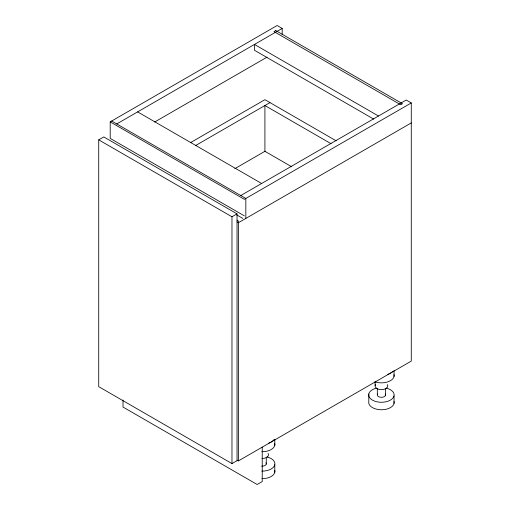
<?xml version="1.0" encoding="UTF-8"?>
<svg xmlns="http://www.w3.org/2000/svg" width="510" height="510" viewBox="0 0 510 510"><rect width="100%" height="100%" fill="white"/><g stroke="black" fill="none" stroke-linecap="round" stroke-linejoin="round"><path stroke-width="0.76" d="M244.341 215.845L110.205 138.401L110.205 121.877L277.134 25.5L282.202 28.426L282.202 34.572M116.758 123.943L282.202 28.426M98.723 139.861L103.791 136.935L237.042 213.868L237.042 460.664L231.973 463.59L98.723 386.656L98.723 139.861L231.973 216.788L237.042 213.868M154.67 122.017L267.036 57.145M190.389 142.704L264.913 99.68L336.103 140.779M195.458 145.63L269.981 102.606M234.785 168.702L265.149 151.17M240.765 195.534L406.209 100.017L411.277 102.943L411.277 361.106L238.38 460.919L237.112 460.192M411.277 102.943L244.341 199.321L110.205 121.877M411.277 122.91L238.38 222.73L237.003 221.933M378.484 116.025L254.477 44.434L254.477 50.28L373.664 119.091M331.035 143.705L264.913 105.525L264.913 151.311L291.771 166.815M137.623 111.894L261.63 183.492M111.69 121.017L245.833 198.46L245.833 218.427M236.659 214.85L242.856 218.427M237.003 220.212L238.38 221.008L238.38 460.919M394.032 370.496L394.032 376.501M394.032 395.907L394.032 403.416M385.515 388.537L385.515 395.244M377.317 388.645L377.317 394.612M375.105 381.76L375.105 385.49M368.8 393.95L368.8 401.459A12.718 7.344 0 0 0 376.59 409.205L379.791 409.715A12.68 7.325 0 0 0 394.026 401.497M274.794 439.339L274.794 445.345M274.794 464.75L274.794 472.254M266.277 457.374L266.277 464.087M262.229 447.155L262.229 481.574L257.161 484.5L123.018 407.056L123.018 400.012M231.973 216.788L231.973 463.59M386.261 388.135A12.718 7.344 0 0 1 391.521 399.387A12.718 7.344 0 0 1 371.337 399.413A12.718 7.344 0 0 1 376.52 388.148M385.235 394.02A4.131 2.384 0 0 1 381.403 397.315A4.131 2.384 0 0 1 377.598 394.007M387.294 384.585A6.362 3.672 0 0 1 381.403 389.653A6.362 3.672 0 0 1 375.545 384.572M394.032 374.589A12.718 7.344 0 0 1 388.473 381.633A12.718 7.344 0 0 1 375.073 381.888M392.687 371.414A12.718 7.344 0 0 1 387.791 374.372M267.023 456.979A12.718 7.344 0 0 1 274.629 465.279A12.718 7.344 0 0 1 261.879 471.112M266.003 462.857A4.131 2.384 0 0 1 261.649 466.134M268.056 453.422A6.362 3.672 0 0 1 261.917 458.49M274.794 443.426A12.718 7.344 0 0 1 261.879 451.707M274.788 470.341A12.68 7.325 0 0 1 261.879 478.641M273.921 439.684A12.718 7.344 0 0 1 268.553 443.209M275.789 30.574L274.004 31.607L400.694 104.754L402.479 103.721L275.789 30.574"/></g></svg>
